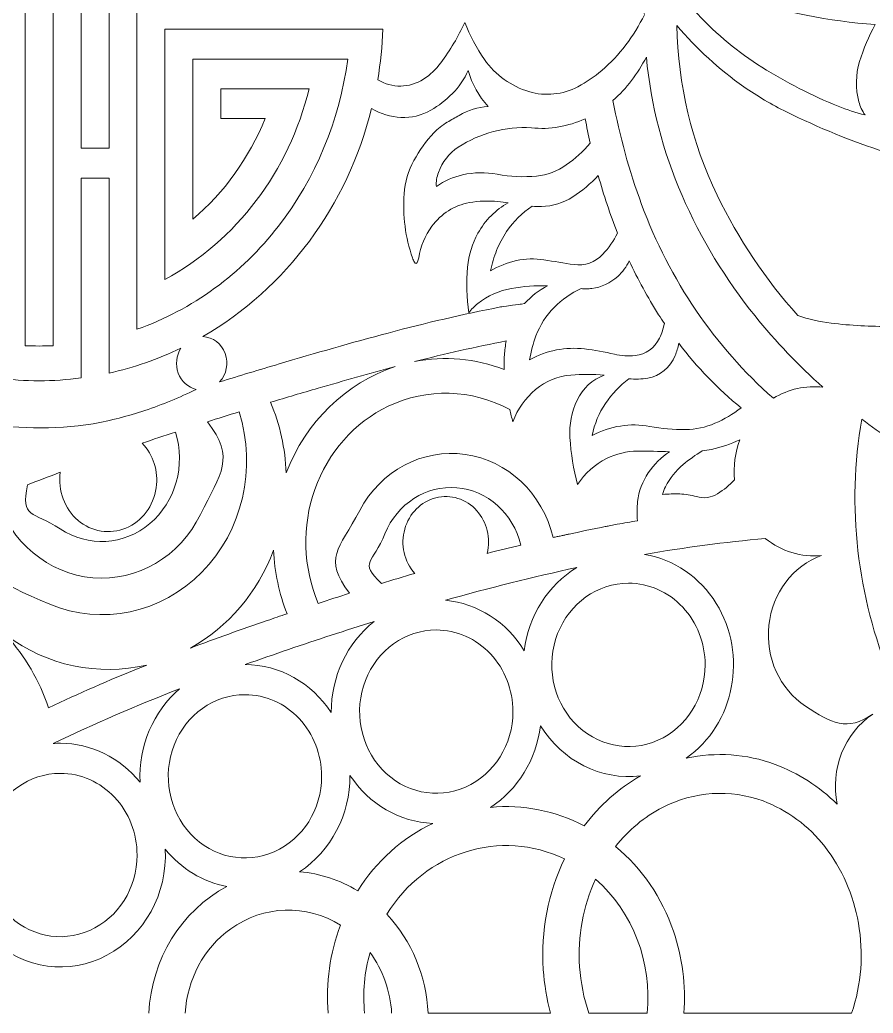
# Model space of a CAD drawing. Header units: millimetres. Extents: x -1202 to 1200, y -590 to 590.
# Drawn here: x -701 to -197, y -590 to -3 of the extents above; entities that cross this region are included whole.
import ezdxf

# ---------------------------------------------------------------- set-up
doc = ezdxf.new("R2010")
doc.units = ezdxf.units.MM
doc.header["$MEASUREMENT"] = 0
doc.layers.add('Layer 1', color=7, linetype='Continuous')

msp = doc.modelspace()

# ---------------------------------------------------------------- linework, layer by layer
at = {"layer": 'Layer 1', "color": 250, "lineweight": 20}
for points, knots in [([(-681.7803, -0.0298), (-681.7803, -0.0298), (-681.7803, -195.7267), (-681.7803, -195.7267), (-684.5282, -195.86), (-687.2837, -195.9235), (-690.0318, -195.9235), (-692.7873, -195.9235), (-695.5352, -195.86), (-698.2831, -195.7267), (-698.2831, -195.7267), (-698.2831, -0.0298), (-698.2831, -0.0298), (-698.2831, -0.0298), (-698.2831, 195.667), (-698.2831, 195.667), (-695.5352, 195.794), (-692.7873, 195.8638), (-690.0318, 195.8638), (-687.2837, 195.8638), (-684.5282, 195.794), (-681.7803, 195.667), (-681.7803, 195.667), (-681.7803, -0.0298), (-681.7803, -0.0298)], [0, 0, 0, 0, 0.125, 0.125, 0.125, 0.25, 0.25, 0.25, 0.375, 0.375, 0.375, 0.5, 0.5, 0.5, 0.625, 0.625, 0.625, 0.75, 0.75, 0.75, 0.875, 0.875, 0.875, 1, 1, 1, 1]), ([(-332.6082, 0.1225), (-338.7453, 12.8706), (-347.3175, 24.1077), (-357.7749, 33.1164), (-362.1563, 36.8431), (-366.9042, 40.0555), (-371.9268, 42.7029), (-380.8729, 47.4135), (-391.1319, 48.442), (-400.742, 45.5915), (-411.2376, 42.4807), (-420.4814, 35.7828), (-427.0536, 26.5265), (-431.8091, 19.8224), (-435.702, 12.4643), (-438.6179, 4.6554), (-443.1596, 14.5085), (-448.8997, 23.6887), (-455.678, 31.9673), (-460.3266, 37.643), (-466.7919, 41.2681), (-473.822, 42.1442), (-479.4629, 42.8425), (-485.1725, 41.5855), (-490.0884, 38.5508), (-488.4091, 28.7041), (-487.3786, 18.7494), (-486.997, 8.7503), (-486.997, 8.7503), (-615.7685, 8.7567), (-615.7685, 8.7567), (-615.7685, 8.7567), (-615.7685, 156.5149), (-615.7685, 156.5149), (-573.5571, 133.6916), (-542.5435, 92.6921), (-530.5899, 43.9027), (-530.5899, 43.9027), (-550.5659, 43.9027), (-550.5659, 43.9027), (-550.5659, 43.9027), (-582.7703, 43.9027), (-582.7703, 43.9027), (-582.7703, 43.9027), (-582.7703, 61.4758), (-582.7703, 61.4758), (-582.7703, 61.4758), (-556.5427, 61.4694), (-556.5427, 61.4694), (-566.0003, 84.7309), (-580.6636, 105.1735), (-599.2657, 120.9879), (-599.2657, 120.9879), (-599.2733, 26.3297), (-599.2733, 26.3297), (-599.2733, 26.3297), (-507.7592, 26.3488), (-507.7592, 26.3488), (-512.4001, 62.6947), (-526.5825, 96.9012), (-548.6806, 125.0384), (-570.7633, 153.1438), (-599.6931, 174.2213), (-632.2868, 185.9599), (-632.2868, 185.9599), (-632.2715, -0.0298), (-632.2715, -0.0298), (-632.2715, -0.0298), (-632.2715, -186.0196), (-632.2715, -186.0196), (-599.571, -174.5032), (-570.5955, -153.3813), (-548.673, -125.0854), (-526.7733, -96.8212), (-512.6138, -62.6719), (-507.7592, -26.3894), (-507.7592, -26.3894), (-599.2733, -26.3894), (-599.2733, -26.3894), (-599.2733, -26.3894), (-599.2733, -121.0603), (-599.2733, -121.0603), (-580.6713, -105.2395), (-566.0003, -84.8033), (-556.5504, -61.5418), (-556.5504, -61.5418), (-582.7703, -61.5418), (-582.7703, -61.5418), (-582.7703, -61.5418), (-582.7703, -43.9688), (-582.7703, -43.9688), (-582.7703, -43.9688), (-550.5659, -43.9688), (-550.5659, -43.9688), (-550.5659, -43.9688), (-530.5899, -43.9688), (-530.5899, -43.9688), (-542.5435, -92.7581), (-573.5571, -133.7513), (-615.7762, -156.581), (-615.7762, -156.581), (-615.7685, -8.8164), (-615.7685, -8.8164), (-615.7685, -8.8164), (-486.997, -8.8164), (-486.997, -8.8164), (-487.3786, -18.8155), (-488.4091, -28.7701), (-490.0884, -38.6169), (-481.6842, -43.7974), (-471.2955, -43.6577), (-463.0134, -38.2614), (-459.1052, -35.7219), (-455.655, -32.4651), (-452.8079, -28.6432), (-447.2891, -21.228), (-442.5336, -13.2096), (-438.6179, -4.7151), (-435.6943, -12.5557), (-431.7861, -19.9328), (-427.0001, -26.656), (-420.4356, -35.8743), (-411.2147, -42.5467), (-400.742, -45.6512), (-391.1013, -48.5144), (-380.7965, -47.4732), (-371.8276, -42.7245), (-366.8431, -40.0771), (-362.1334, -36.8837), (-357.7749, -33.1825), (-347.3175, -24.1737), (-338.7453, -12.9303), (-332.6082, -0.1822)], [0, 0, 0, 0, 0.02272727, 0.02272727, 0.02272727, 0.04545455, 0.04545455, 0.04545455, 0.06818182, 0.06818182, 0.06818182, 0.09090909, 0.09090909, 0.09090909, 0.11363636, 0.11363636, 0.11363636, 0.13636364, 0.13636364, 0.13636364, 0.15909091, 0.15909091, 0.15909091, 0.18181818, 0.18181818, 0.18181818, 0.20454545, 0.20454545, 0.20454545, 0.22727273, 0.22727273, 0.22727273, 0.25, 0.25, 0.25, 0.27272727, 0.27272727, 0.27272727, 0.29545455, 0.29545455, 0.29545455, 0.31818182, 0.31818182, 0.31818182, 0.34090909, 0.34090909, 0.34090909, 0.36363636, 0.36363636, 0.36363636, 0.38636364, 0.38636364, 0.38636364, 0.40909091, 0.40909091, 0.40909091, 0.43181818, 0.43181818, 0.43181818, 0.45454545, 0.45454545, 0.45454545, 0.47727273, 0.47727273, 0.47727273, 0.5, 0.5, 0.5, 0.52272727, 0.52272727, 0.52272727, 0.54545455, 0.54545455, 0.54545455, 0.56818182, 0.56818182, 0.56818182, 0.59090909, 0.59090909, 0.59090909, 0.61363636, 0.61363636, 0.61363636, 0.63636364, 0.63636364, 0.63636364, 0.65909091, 0.65909091, 0.65909091, 0.68181818, 0.68181818, 0.68181818, 0.70454545, 0.70454545, 0.70454545, 0.72727273, 0.72727273, 0.72727273, 0.75, 0.75, 0.75, 0.77272727, 0.77272727, 0.77272727, 0.79545455, 0.79545455, 0.79545455, 0.81818182, 0.81818182, 0.81818182, 0.84090909, 0.84090909, 0.84090909, 0.86363636, 0.86363636, 0.86363636, 0.88636364, 0.88636364, 0.88636364, 0.90909091, 0.90909091, 0.90909091, 0.93181818, 0.93181818, 0.93181818, 0.95454545, 0.95454545, 0.95454545, 0.97727273, 0.97727273, 0.97727273, 1, 1, 1, 1]), ([(-648.7744, -0.0298), (-648.7744, -0.0298), (-648.7744, 79.0552), (-648.7744, 79.0552), (-648.7744, 79.0552), (-665.2773, 79.0552), (-665.2773, 79.0552), (-665.2773, 79.0552), (-665.2773, -0.0298), (-665.2773, -0.0298), (-665.2773, -0.0298), (-665.2773, -79.1149), (-665.2773, -79.1149), (-665.2773, -79.1149), (-648.7744, -79.1149), (-648.7744, -79.1149), (-648.7744, -79.1149), (-648.7744, -0.0298), (-648.7744, -0.0298)], [0, 0, 0, 0, 0.16666667, 0.16666667, 0.16666667, 0.33333333, 0.33333333, 0.33333333, 0.5, 0.5, 0.5, 0.66666667, 0.66666667, 0.66666667, 0.83333333, 0.83333333, 0.83333333, 1, 1, 1, 1]), ([(-311.8613, 25.7456), (-312.0598, 24.0823), (-312.2353, 22.4189), (-312.4033, 20.7556), (-312.5713, 18.9716), (-312.7163, 17.1877), (-312.846, 15.4037), (-309.4569, 9.9756), (-305.5792, 4.9094), (-301.2589, 0.2939), (-289.8777, -11.8891), (-277.077, -22.4723), (-263.1846, -31.208), (-248.7884, -40.2548), (-233.6977, -47.9875), (-218.0725, -54.3107), (-212.9353, -56.3931), (-207.6608, -58.0818), (-202.2871, -59.3642), (-203.9511, -57.0406), (-205.1877, -54.406), (-205.9204, -51.5935), (-207.9662, -43.8228), (-207.8135, -35.5822), (-205.4777, -27.9004), (-203.1649, -20.282), (-200.0582, -12.9684), (-196.2264, -6.0801), (-223.5836, -4.0104), (-250.6279, 1.3415), (-276.8556, 9.8677), (-286.0536, 12.8642), (-295.0225, 16.5909), (-303.6938, 21.0222), (-306.4876, 22.4507), (-309.2127, 24.0315), (-311.8613, 25.7456)], [0, 0, 0, 0, 0.08333333, 0.08333333, 0.08333333, 0.16666667, 0.16666667, 0.16666667, 0.25, 0.25, 0.25, 0.33333333, 0.33333333, 0.33333333, 0.41666667, 0.41666667, 0.41666667, 0.5, 0.5, 0.5, 0.58333333, 0.58333333, 0.58333333, 0.66666667, 0.66666667, 0.66666667, 0.75, 0.75, 0.75, 0.83333333, 0.83333333, 0.83333333, 0.91666667, 0.91666667, 0.91666667, 1, 1, 1, 1]), ([(-241.9948, -177.8108), (-235.6212, -180.0837), (-229.0414, -181.6264), (-222.3623, -182.42), (-210.6836, -183.8103), (-198.9361, -184.4515), (-187.181, -184.3499), (-178.0747, -184.2738), (-169.0217, -182.731), (-160.3428, -179.7853), (-151.4883, -176.7824), (-143.7712, -170.84), (-138.3134, -162.828), (-135.0847, -158.092), (-134.1075, -152.029), (-135.6648, -146.4168), (-136.596, -143.0711), (-137.2753, -139.6492), (-137.6875, -136.1892), (-138.4127, -130.196), (-137.4661, -124.1013), (-134.9701, -118.6733), (-132.4588, -113.2071), (-128.314, -108.7948), (-123.1769, -106.1283), (-118.116, -103.5), (-112.8492, -101.3288), (-107.4449, -99.6527), (-103.239, -98.4084), (-99.0178, -97.2021), (-94.7967, -96.034), (-90.6901, -94.8976), (-86.5987, -93.6787), (-82.5302, -92.3708), (-73.6909, -89.3806), (-65.1266, -85.5397), (-56.9438, -80.9052), (-48.7534, -76.2707), (-40.9142, -70.9823), (-33.487, -65.078), (-31.3497, -63.3766), (-29.2964, -61.5482), (-27.3424, -59.5991), (-35.7083, -59.9229), (-44.0437, -60.8879), (-52.2724, -62.5005), (-60.5161, -64.113), (-68.6072, -66.4938), (-76.4541, -69.611), (-86.7132, -73.6931), (-96.9722, -77.7944), (-107.2159, -81.9083), (-121.406, -87.6094), (-136.573, -90.0091), (-151.702, -88.9489), (-164.793, -88.0347), (-177.7388, -85.5143), (-190.2801, -81.4258), (-210.2332, -74.9248), (-229.7437, -66.9699), (-248.6739, -57.6247), (-257.4139, -53.3076), (-265.8485, -48.3303), (-273.9245, -42.7372), (-288.4427, -32.4714), (-301.7091, -20.3328), (-313.4261, -6.5943), (-312.7621, -41.4865), (-304.6098, -75.7564), (-289.6106, -106.7886), (-277.0387, -132.7863), (-261.0014, -156.708), (-241.9948, -177.8108)], [0, 0, 0, 0, 0.04166667, 0.04166667, 0.04166667, 0.08333333, 0.08333333, 0.08333333, 0.125, 0.125, 0.125, 0.16666667, 0.16666667, 0.16666667, 0.20833333, 0.20833333, 0.20833333, 0.25, 0.25, 0.25, 0.29166667, 0.29166667, 0.29166667, 0.33333333, 0.33333333, 0.33333333, 0.375, 0.375, 0.375, 0.41666667, 0.41666667, 0.41666667, 0.45833333, 0.45833333, 0.45833333, 0.5, 0.5, 0.5, 0.54166667, 0.54166667, 0.54166667, 0.58333333, 0.58333333, 0.58333333, 0.625, 0.625, 0.625, 0.66666667, 0.66666667, 0.66666667, 0.70833333, 0.70833333, 0.70833333, 0.75, 0.75, 0.75, 0.79166667, 0.79166667, 0.79166667, 0.83333333, 0.83333333, 0.83333333, 0.875, 0.875, 0.875, 0.91666667, 0.91666667, 0.91666667, 0.95833333, 0.95833333, 0.95833333, 1, 1, 1, 1]), ([(-351.1263, -50.8698), (-347.1114, -47.3336), (-343.4398, -43.372), (-340.1651, -39.0486), (-336.8982, -34.7315), (-333.9746, -30.1288), (-331.4176, -25.2974), (-328.7153, -53.5806), (-321.6013, -81.1909), (-310.3499, -106.9727), (-299.1216, -132.6974), (-284.6109, -156.6445), (-267.2301, -178.141), (-254.9484, -193.3269), (-241.5369, -207.4273), (-227.1178, -220.3086), (-237.2776, -219.0262), (-247.5595, -221.3117), (-256.3758, -226.8287), (-290.9999, -196.2917), (-317.777, -156.8984), (-334.2036, -112.3373), (-341.5467, -92.4216), (-347.2106, -71.852), (-351.1263, -50.8698)], [0, 0, 0, 0, 0.125, 0.125, 0.125, 0.25, 0.25, 0.25, 0.375, 0.375, 0.375, 0.5, 0.5, 0.5, 0.625, 0.625, 0.625, 0.75, 0.75, 0.75, 0.875, 0.875, 0.875, 1, 1, 1, 1]), ([(-593.2812, -190.324), (-587.4648, -190.6478), (-582.3581, -194.5713), (-580.2361, -200.3485), (-578.1141, -206.1258), (-579.3583, -212.6966), (-583.4268, -217.1407), (-571.7557, -213.5092), (-560.0616, -209.9604), (-548.3371, -206.5067), (-526.9413, -200.1009), (-505.4615, -194.0126), (-483.9055, -188.2417), (-461.9601, -182.3501), (-439.8391, -177.2141), (-417.5808, -172.8462), (-416.9854, -172.7637), (-416.3977, -172.6875), (-415.8023, -172.605), (-415.8023, -172.605), (-414.0237, -172.3637), (-414.0237, -172.3637), (-414.0237, -172.3637), (-410.4743, -171.8749), (-410.4743, -171.8749), (-410.4743, -171.8749), (-406.9249, -171.3924), (-406.9249, -171.3924), (-406.3295, -171.3098), (-405.7341, -171.2273), (-405.1464, -171.1448), (-405.1464, -171.1448), (-403.3678, -170.9035), (-403.3678, -170.9035), (-399.4749, -166.5103), (-394.8416, -162.9423), (-389.712, -160.3775), (-396.8872, -160.1172), (-404.0701, -160.6314), (-411.146, -161.9202), (-418.3059, -163.2217), (-425.0766, -166.269), (-430.9388, -170.8273), (-432.9388, -172.3828), (-434.725, -174.2112), (-436.2744, -176.2618), (-437.6026, -167.3483), (-437.8469, -158.2824), (-437.0149, -149.2991), (-436.3508, -142.2077), (-434.2593, -135.3511), (-430.8702, -129.212), (-426.6109, -121.5873), (-420.428, -115.391), (-413.0314, -111.3215), (-415.0389, -111.0168), (-417.0542, -110.7628), (-419.0693, -110.5597), (-424.6873, -110.0328), (-430.3434, -110.2613), (-435.9081, -111.2263), (-444.6939, -112.7563), (-452.6171, -117.7527), (-458.1053, -125.2187), (-462.1051, -130.6658), (-464.7768, -137.0843), (-465.8759, -143.8964), (-465.998, -144.7027), (-466.2194, -145.4836), (-466.5247, -146.2327), (-466.6163, -146.4549), (-466.7385, -146.6644), (-466.8835, -146.8549), (-466.9827, -146.9818), (-467.1277, -147.0644), (-467.2881, -147.0834), (-467.7536, -147.1279), (-468.1963, -146.8676), (-468.4025, -146.4232), (-468.5856, -146.0168), (-468.7764, -145.6105), (-468.9597, -145.2042), (-469.1505, -144.7662), (-469.3337, -144.3154), (-469.494, -143.8583), (-473.7762, -131.7895), (-475.4708, -118.851), (-474.4555, -105.995), (-473.9137, -99.0623), (-471.9442, -92.3454), (-468.685, -86.3142), (-465.4484, -80.3338), (-461.4791, -74.8359), (-456.8841, -69.9728), (-454.5483, -67.4969), (-451.892, -65.3891), (-448.9914, -63.7194), (-446.6556, -62.3672), (-444.3122, -61.0339), (-441.9688, -59.7007), (-436.679, -56.7105), (-430.8854, -54.8885), (-424.9163, -54.3425), (-430.3511, -48.3747), (-434.3738, -41.1246), (-436.6637, -33.1825), (-438.9231, -38.2995), (-442.0757, -42.9149), (-445.9457, -46.7876), (-449.8004, -50.6476), (-454.1056, -53.9552), (-458.7617, -56.6343), (-464.1431, -59.7325), (-470.2191, -61.2054), (-476.3258, -60.9006), (-482.4093, -60.5959), (-488.3403, -58.7992), (-493.6531, -55.6376), (-508.095, -113.1944), (-544.1236, -161.9011), (-593.2812, -190.324)], [0, 0, 0, 0, 0.025, 0.025, 0.025, 0.05, 0.05, 0.05, 0.075, 0.075, 0.075, 0.1, 0.1, 0.1, 0.125, 0.125, 0.125, 0.15, 0.15, 0.15, 0.175, 0.175, 0.175, 0.2, 0.2, 0.2, 0.225, 0.225, 0.225, 0.25, 0.25, 0.25, 0.275, 0.275, 0.275, 0.3, 0.3, 0.3, 0.325, 0.325, 0.325, 0.35, 0.35, 0.35, 0.375, 0.375, 0.375, 0.4, 0.4, 0.4, 0.425, 0.425, 0.425, 0.45, 0.45, 0.45, 0.475, 0.475, 0.475, 0.5, 0.5, 0.5, 0.525, 0.525, 0.525, 0.55, 0.55, 0.55, 0.575, 0.575, 0.575, 0.6, 0.6, 0.6, 0.625, 0.625, 0.625, 0.65, 0.65, 0.65, 0.675, 0.675, 0.675, 0.7, 0.7, 0.7, 0.725, 0.725, 0.725, 0.75, 0.75, 0.75, 0.775, 0.775, 0.775, 0.8, 0.8, 0.8, 0.825, 0.825, 0.825, 0.85, 0.85, 0.85, 0.875, 0.875, 0.875, 0.9, 0.9, 0.9, 0.925, 0.925, 0.925, 0.95, 0.95, 0.95, 0.975, 0.975, 0.975, 1, 1, 1, 1]), ([(-364.5912, -76.0993), (-365.66, -71.2997), (-366.6523, -66.4811), (-367.5529, -61.6434), (-372.5375, -63.9226), (-377.7586, -65.5542), (-383.1017, -66.5065), (-388.4602, -67.4588), (-393.9104, -67.6111), (-399.307, -66.9763), (-414.497, -66.0367), (-429.603, -70.0617), (-442.5871, -78.5181), (-447.8845, -81.9718), (-451.9606, -87.184), (-454.1818, -93.3549), (-454.6628, -94.6881), (-455.0291, -96.0594), (-455.2887, -97.4624), (-455.5483, -98.8718), (-455.5634, -100.3193), (-455.3345, -101.7351), (-450.6859, -98.3639), (-445.4495, -96.0023), (-439.946, -94.7833), (-433.1907, -93.3168), (-426.2369, -93.2089), (-419.4509, -94.4786), (-411.7872, -95.907), (-403.9861, -96.2499), (-396.2461, -95.5007), (-389.9792, -94.8976), (-383.9566, -92.6565), (-378.6974, -88.9807), (-373.4992, -85.3429), (-368.759, -81.0131), (-364.5912, -76.0993)], [0, 0, 0, 0, 0.08333333, 0.08333333, 0.08333333, 0.16666667, 0.16666667, 0.16666667, 0.25, 0.25, 0.25, 0.33333333, 0.33333333, 0.33333333, 0.41666667, 0.41666667, 0.41666667, 0.5, 0.5, 0.5, 0.58333333, 0.58333333, 0.58333333, 0.66666667, 0.66666667, 0.66666667, 0.75, 0.75, 0.75, 0.83333333, 0.83333333, 0.83333333, 0.91666667, 0.91666667, 0.91666667, 1, 1, 1, 1]), ([(-606.3264, -197.2123), (-619.9286, -203.7577), (-634.1645, -208.6906), (-648.7744, -211.9221), (-648.7744, -211.9221), (-648.7744, -96.6879), (-648.7744, -96.6879), (-648.7744, -96.6879), (-665.2773, -96.6879), (-665.2773, -96.6879), (-665.2773, -96.6879), (-665.2773, -214.8171), (-665.2773, -214.8171), (-673.4906, -215.89), (-681.7573, -216.4296), (-690.0318, -216.4296), (-698.3061, -216.4296), (-706.5729, -215.89), (-714.7861, -214.8171), (-714.7861, -214.8171), (-714.7861, -96.6879), (-714.7861, -96.6879), (-714.7861, -96.6879), (-731.2891, -96.6879), (-731.2891, -96.6879), (-731.2891, -96.6879), (-731.2891, -211.9221), (-731.2891, -211.9221), (-749.0285, -208.005), (-766.1956, -201.5802), (-782.3321, -192.8127), (-779.317, -197.6757), (-779.0498, -203.9038), (-781.6375, -209.0335), (-784.2327, -214.1632), (-789.2553, -217.3629), (-794.7283, -217.3565), (-752.6543, -240.345), (-704.9393, -248.922), (-658.1097, -241.9131), (-647.7821, -239.9704), (-637.5841, -237.3293), (-627.5771, -233.9963), (-617.2494, -230.5427), (-607.1431, -226.3843), (-597.3192, -221.5403), (-602.1205, -220.3912), (-606.0668, -216.7851), (-607.8682, -211.9157), (-609.6697, -207.0463), (-609.0971, -201.5421), (-606.3264, -197.2123)], [0, 0, 0, 0, 0.05882353, 0.05882353, 0.05882353, 0.11764706, 0.11764706, 0.11764706, 0.17647059, 0.17647059, 0.17647059, 0.23529412, 0.23529412, 0.23529412, 0.29411765, 0.29411765, 0.29411765, 0.35294118, 0.35294118, 0.35294118, 0.41176471, 0.41176471, 0.41176471, 0.47058824, 0.47058824, 0.47058824, 0.52941176, 0.52941176, 0.52941176, 0.58823529, 0.58823529, 0.58823529, 0.64705882, 0.64705882, 0.64705882, 0.70588235, 0.70588235, 0.70588235, 0.76470588, 0.76470588, 0.76470588, 0.82352941, 0.82352941, 0.82352941, 0.88235294, 0.88235294, 0.88235294, 0.94117647, 0.94117647, 0.94117647, 1, 1, 1, 1]), ([(-359.8282, -95.1515), (-364.3318, -100.04), (-369.3925, -104.3063), (-374.8885, -107.8488), (-380.4607, -111.4485), (-386.8344, -113.3975), (-393.3531, -113.5055), (-395.2079, -113.5372), (-397.0629, -113.4737), (-398.9177, -113.315), (-404.7876, -117.2702), (-409.9094, -122.3682), (-414.0084, -128.3422), (-416.3366, -131.7832), (-418.2906, -135.4971), (-419.8402, -139.4016), (-421.3898, -143.306), (-422.6111, -147.3437), (-423.4965, -151.4767), (-418.7029, -148.6896), (-413.5504, -146.6708), (-408.1996, -145.4836), (-402.8412, -144.29), (-397.3223, -144.125), (-391.9104, -145.0074), (-385.9947, -145.9661), (-380.0714, -146.9057), (-374.148, -147.8199), (-367.8889, -148.7849), (-361.5686, -146.5374), (-357.1184, -141.7569), (-353.6759, -138.062), (-350.7677, -133.8465), (-348.493, -129.2501), (-352.8362, -118.1019), (-356.6223, -106.7251), (-359.8282, -95.1515)], [0, 0, 0, 0, 0.08333333, 0.08333333, 0.08333333, 0.16666667, 0.16666667, 0.16666667, 0.25, 0.25, 0.25, 0.33333333, 0.33333333, 0.33333333, 0.41666667, 0.41666667, 0.41666667, 0.5, 0.5, 0.5, 0.58333333, 0.58333333, 0.58333333, 0.66666667, 0.66666667, 0.66666667, 0.75, 0.75, 0.75, 0.83333333, 0.83333333, 0.83333333, 0.91666667, 0.91666667, 0.91666667, 1, 1, 1, 1]), ([(-341.5086, -145.6042), (-343.1574, -149.1213), (-345.4626, -152.2449), (-348.2792, -154.7843), (-352.6378, -158.7141), (-357.9657, -161.2028), (-363.6295, -161.9583), (-364.6829, -162.0853), (-365.7439, -162.136), (-366.8125, -162.1297), (-367.8736, -162.1233), (-368.9345, -162.0789), (-369.9956, -161.9964), (-375.896, -164.6374), (-381.3003, -168.4085), (-385.926, -173.1255), (-390.567, -177.8553), (-394.2156, -183.5881), (-396.62, -189.9304), (-398.3452, -194.4824), (-399.6123, -199.2185), (-400.3909, -204.0625), (-390.3915, -198.5265), (-379.0638, -196.2981), (-367.8659, -197.6567), (-361.9579, -198.3741), (-356.088, -199.4026), (-350.279, -200.7421), (-346.2488, -201.669), (-342.1116, -201.9547), (-338.0049, -201.5865), (-331.8373, -201.0342), (-326.3796, -197.098), (-323.6164, -191.2065), (-322.3264, -188.4702), (-321.3722, -185.5816), (-320.7692, -182.5977), (-321.9218, -180.8836), (-323.0515, -179.1631), (-324.1659, -177.4236), (-330.6237, -167.2531), (-336.4172, -156.6191), (-341.5086, -145.6042)], [0, 0, 0, 0, 0.07142857, 0.07142857, 0.07142857, 0.14285714, 0.14285714, 0.14285714, 0.21428571, 0.21428571, 0.21428571, 0.28571429, 0.28571429, 0.28571429, 0.35714286, 0.35714286, 0.35714286, 0.42857143, 0.42857143, 0.42857143, 0.5, 0.5, 0.5, 0.57142857, 0.57142857, 0.57142857, 0.64285714, 0.64285714, 0.64285714, 0.71428571, 0.71428571, 0.71428571, 0.78571429, 0.78571429, 0.78571429, 0.85714286, 0.85714286, 0.85714286, 0.92857143, 0.92857143, 0.92857143, 1, 1, 1, 1]), ([(-414.123, -192.8825), (-414.6954, -195.6442), (-415.0772, -198.4503), (-415.268, -201.2754), (-415.4588, -204.1006), (-415.5122, -206.9321), (-415.4282, -209.7636), (-432.3815, -203.2689), (-450.6554, -201.6817), (-468.372, -205.1671), (-450.3958, -200.5707), (-432.3051, -196.4695), (-414.123, -192.8825)], [0, 0, 0, 0, 0.25, 0.25, 0.25, 0.5, 0.5, 0.5, 0.75, 0.75, 0.75, 1, 1, 1, 1]), ([(-275.5046, -232.4853), (-280.2829, -236.1675), (-285.4658, -239.2212), (-290.9388, -241.5893), (-296.4346, -243.9637), (-302.3045, -245.2144), (-308.2355, -245.2778), (-315.3192, -245.354), (-322.3952, -244.7382), (-329.3718, -243.4367), (-340.9361, -241.2719), (-352.8514, -243.1384), (-363.3548, -248.7506), (-362.0876, -241.9067), (-359.416, -235.4438), (-355.5384, -229.8316), (-351.6759, -224.2448), (-347.0426, -219.3246), (-341.7834, -215.2424), (-338.0279, -215.6741), (-334.2417, -215.5535), (-330.5245, -214.8869), (-323.4027, -213.6045), (-317.3573, -208.6208), (-314.4108, -201.5992), (-313.4338, -199.2756), (-312.7315, -196.8314), (-312.3269, -194.3173), (-301.465, -208.5002), (-289.1068, -221.3054), (-275.5046, -232.4853)], [0, 0, 0, 0, 0.1, 0.1, 0.1, 0.2, 0.2, 0.2, 0.3, 0.3, 0.3, 0.4, 0.4, 0.4, 0.5, 0.5, 0.5, 0.6, 0.6, 0.6, 0.7, 0.7, 0.7, 0.8, 0.8, 0.8, 0.9, 0.9, 0.9, 1, 1, 1, 1]), ([(-553.3368, -229.1586), (-547.7799, -242.313), (-544.6655, -256.4895), (-544.1617, -270.901), (-532.5516, -240.7767), (-508.9193, -217.7501), (-479.7072, -208.1193), (-494.943, -212.2141), (-510.1406, -216.4614), (-525.2926, -220.8673), (-534.6508, -223.5909), (-544.0014, -226.3525), (-553.3368, -229.1586)], [0, 0, 0, 0, 0.25, 0.25, 0.25, 0.5, 0.5, 0.5, 0.75, 0.75, 0.75, 1, 1, 1, 1]), ([(-367.4766, -304.9741), (-367.4766, -304.9741), (-372.2092, -305.9963), (-372.2092, -305.9963), (-372.2092, -305.9963), (-376.9417, -307.0184), (-376.9417, -307.0184), (-377.041, -307.0374), (-377.1402, -307.0565), (-377.2394, -307.0755), (-377.2394, -307.0755), (-377.5371, -307.1454), (-377.5371, -307.1454), (-378.2241, -307.2914), (-378.9187, -307.4374), (-379.6057, -307.5834), (-380.2927, -307.7358), (-380.9873, -307.8818), (-381.6743, -308.0342), (-382.4605, -308.2056), (-383.2544, -308.377), (-384.0406, -308.5484), (-384.8269, -308.7135), (-385.6208, -308.8849), (-386.407, -309.0563), (-392.7196, -282.8999), (-413.3291, -263.4604), (-438.4652, -259.9432), (-463.6013, -256.4197), (-488.2259, -269.5233), (-500.6755, -293.045), (-513.1252, -316.5731), (-522.5675, -320.9156), (-506.721, -341.993), (-512.8963, -343.9421), (-519.0562, -345.9292), (-525.2162, -347.9481), (-534.2309, -326.6738), (-534.9485, -302.4537), (-527.1932, -280.6144), (-519.4455, -258.7814), (-503.8586, -241.1195), (-483.8826, -231.514), (-460.9143, -220.5753), (-434.5265, -221.2927), (-412.1078, -233.463), (-411.5429, -235.8946), (-410.9247, -238.307), (-410.2529, -240.7068), (-407.4669, -233.2027), (-402.8259, -226.6319), (-396.8262, -221.699), (-390.8112, -216.7471), (-383.5827, -213.7505), (-376.0029, -213.0775), (-369.4536, -212.4935), (-362.8663, -212.5443), (-356.3246, -213.2426), (-363.2707, -215.6995), (-369.0186, -220.9816), (-372.3314, -227.9334), (-375.5754, -234.7455), (-377.0333, -242.3575), (-376.5678, -249.9822), (-375.9877, -259.4036), (-374.4534, -268.7361), (-371.9879, -277.8146), (-367.6751, -271.174), (-361.8052, -265.8538), (-354.9583, -262.3811), (-349.1951, -259.5559), (-342.9283, -258.0767), (-336.5775, -258.045), (-330.3031, -258.0132), (-324.0209, -258.1211), (-317.7542, -258.356), (-322.6088, -261.651), (-326.8529, -265.8792), (-330.2726, -270.8248), (-333.7074, -275.8085), (-335.8829, -281.6619), (-336.5775, -287.801), (-336.9974, -291.5531), (-337.0356, -295.3432), (-336.6921, -299.1016), (-340.6613, -299.7936), (-344.6229, -300.5047), (-348.5922, -301.2475), (-348.5922, -301.2475), (-353.3095, -302.1807), (-353.3095, -302.1807), (-354.0957, -302.3331), (-354.8819, -302.4918), (-355.6681, -302.6442), (-355.6681, -302.6442), (-358.0344, -303.1076), (-358.0344, -303.1076), (-358.0344, -303.1076), (-367.4766, -304.9741), (-367.4766, -304.9741)], [0, 0, 0, 0, 0.03030303, 0.03030303, 0.03030303, 0.06060606, 0.06060606, 0.06060606, 0.09090909, 0.09090909, 0.09090909, 0.12121212, 0.12121212, 0.12121212, 0.15151515, 0.15151515, 0.15151515, 0.18181818, 0.18181818, 0.18181818, 0.21212121, 0.21212121, 0.21212121, 0.24242424, 0.24242424, 0.24242424, 0.27272727, 0.27272727, 0.27272727, 0.3030303, 0.3030303, 0.3030303, 0.33333333, 0.33333333, 0.33333333, 0.36363636, 0.36363636, 0.36363636, 0.39393939, 0.39393939, 0.39393939, 0.42424242, 0.42424242, 0.42424242, 0.45454545, 0.45454545, 0.45454545, 0.48484848, 0.48484848, 0.48484848, 0.51515152, 0.51515152, 0.51515152, 0.54545455, 0.54545455, 0.54545455, 0.57575758, 0.57575758, 0.57575758, 0.60606061, 0.60606061, 0.60606061, 0.63636364, 0.63636364, 0.63636364, 0.66666667, 0.66666667, 0.66666667, 0.6969697, 0.6969697, 0.6969697, 0.72727273, 0.72727273, 0.72727273, 0.75757576, 0.75757576, 0.75757576, 0.78787879, 0.78787879, 0.78787879, 0.81818182, 0.81818182, 0.81818182, 0.84848485, 0.84848485, 0.84848485, 0.87878788, 0.87878788, 0.87878788, 0.90909091, 0.90909091, 0.90909091, 0.93939394, 0.93939394, 0.93939394, 0.96969697, 0.96969697, 0.96969697, 1, 1, 1, 1]), ([(-571.9618, -234.828), (-561.3898, -268.2599), (-569.9543, -305.1836), (-593.9224, -329.5307), (-617.8905, -353.8777), (-652.9345, -361.2421), (-683.7878, -348.4115), (-714.6487, -335.5873), (-731.4569, -328.0006), (-733.6019, -292.7974), (-727.5564, -290.2453), (-721.4957, -287.7312), (-715.412, -285.2616), (-707.0308, -311.8687), (-684.5435, -330.5845), (-658.2777, -332.8193), (-632.0043, -335.054), (-607.0133, -320.3823), (-594.7697, -295.5337), (-582.5261, -270.6788), (-573.9999, -262.4319), (-590.6554, -240.6814), (-584.4267, -238.707), (-578.1981, -236.7516), (-571.9618, -234.828)], [0, 0, 0, 0, 0.125, 0.125, 0.125, 0.25, 0.25, 0.25, 0.375, 0.375, 0.375, 0.5, 0.5, 0.5, 0.625, 0.625, 0.625, 0.75, 0.75, 0.75, 0.875, 0.875, 0.875, 1, 1, 1, 1]), ([(-204.2259, -239.0562), (-198.5239, -243.3606), (-192.7227, -247.5062), (-186.8222, -251.4868), (-195.608, -313.1131), (-181.0439, -375.9265), (-146.3435, -426.1125), (-111.6432, -476.3049), (-59.6383, -509.7559), (-1.7712, -519.1074), (41.7303, -526.1417), (86.2088, -519.082), (125.8937, -498.8426), (165.5328, -478.6221), (198.7218, -446.4472), (221.3465, -406.3111), (226.7661, -409.8854), (232.2161, -413.4089), (237.6967, -416.8816), (170.2119, -538.2422), (23.1282, -578.3656), (-90.8351, -506.5054), (-133.245, -479.7522), (-166.831, -439.6605), (-186.9673, -391.741), (-207.0731, -343.8722), (-213.0957, -290.6325), (-204.2259, -239.0498)], [0, 0, 0, 0, 0.11111111, 0.11111111, 0.11111111, 0.22222222, 0.22222222, 0.22222222, 0.33333333, 0.33333333, 0.33333333, 0.44444444, 0.44444444, 0.44444444, 0.55555556, 0.55555556, 0.55555556, 0.66666667, 0.66666667, 0.66666667, 0.77777778, 0.77777778, 0.77777778, 0.88888889, 0.88888889, 0.88888889, 1, 1, 1, 1]), ([(-609.5398, -246.7698), (-603.3799, -266.3871), (-609.4331, -288.0169), (-624.6765, -300.8348), (-639.9199, -313.6591), (-661.0791, -314.9161), (-677.5744, -303.9774), (-694.062, -293.045), (-700.9777, -298.1303), (-696.9015, -277.9035), (-690.4592, -275.3958), (-684.0015, -272.9389), (-677.5286, -270.52), (-679.0552, -281.2937), (-675.0707, -292.1118), (-667.0788, -298.9048), (-659.0792, -305.6979), (-648.2935, -307.4374), (-638.7673, -303.4568), (-629.2411, -299.4825), (-622.4399, -290.3976), (-620.9133, -279.624), (-619.5775, -269.955), (-622.6461, -260.1908), (-629.1648, -253.3152), (-622.6308, -251.0996), (-616.0892, -248.922), (-609.5398, -246.7698)], [0, 0, 0, 0, 0.11111111, 0.11111111, 0.11111111, 0.22222222, 0.22222222, 0.22222222, 0.33333333, 0.33333333, 0.33333333, 0.44444444, 0.44444444, 0.44444444, 0.55555556, 0.55555556, 0.55555556, 0.66666667, 0.66666667, 0.66666667, 0.77777778, 0.77777778, 0.77777778, 0.88888889, 0.88888889, 0.88888889, 1, 1, 1, 1]), ([(-298.3735, -257.8545), (-296.5798, -257.6323), (-294.7859, -257.3403), (-293.015, -256.9784), (-287.2138, -255.7468), (-281.5653, -253.8295), (-276.1609, -251.271), (-279.0082, -258.8068), (-280.0844, -266.9648), (-279.3059, -275.0466), (-282.3362, -278.1575), (-285.6948, -280.8874), (-289.3206, -283.1665), (-293.0837, -285.5346), (-297.5873, -286.1694), (-301.8008, -284.9124), (-305.0372, -283.9474), (-308.3806, -283.4205), (-311.7392, -283.3316), (-315.0901, -283.2491), (-318.4487, -283.3253), (-321.7921, -283.5665), (-321.4563, -281.9857), (-320.9067, -280.4684), (-320.1663, -279.0463), (-317.5328, -274.0181), (-313.9987, -269.5868), (-309.7546, -266.0125), (-306.1669, -262.9906), (-302.358, -260.2606), (-298.3735, -257.8545)], [0, 0, 0, 0, 0.1, 0.1, 0.1, 0.2, 0.2, 0.2, 0.3, 0.3, 0.3, 0.4, 0.4, 0.4, 0.5, 0.5, 0.5, 0.6, 0.6, 0.6, 0.7, 0.7, 0.7, 0.8, 0.8, 0.8, 0.9, 0.9, 0.9, 1, 1, 1, 1]), ([(-405.5127, -313.4813), (-410.0545, -294.7338), (-425.2827, -281.135), (-443.4039, -279.6303), (-461.5326, -278.1194), (-478.5547, -289.039), (-485.7756, -306.8089), (-493.0042, -324.5724), (-501.3625, -323.1058), (-487.9282, -336.1459), (-481.3789, -334.1461), (-474.8143, -332.1844), (-468.2421, -330.2544), (-474.4555, -323.2709), (-476.6921, -313.2908), (-474.112, -304.0726), (-471.5398, -294.8544), (-464.5402, -287.7947), (-455.7543, -285.5663), (-446.9685, -283.3316), (-437.7324, -286.2583), (-431.5266, -293.2418), (-425.6032, -299.9841), (-423.2904, -309.469), (-425.3971, -318.4269), (-418.7791, -316.7255), (-412.1536, -315.0748), (-405.5127, -313.4813)], [0, 0, 0, 0, 0.11111111, 0.11111111, 0.11111111, 0.22222222, 0.22222222, 0.22222222, 0.33333333, 0.33333333, 0.33333333, 0.44444444, 0.44444444, 0.44444444, 0.55555556, 0.55555556, 0.55555556, 0.66666667, 0.66666667, 0.66666667, 0.77777778, 0.77777778, 0.77777778, 0.88888889, 0.88888889, 0.88888889, 1, 1, 1, 1]), ([(-218.7518, -466.5661), (-229.3314, -456.1289), (-241.804, -448.1296), (-255.4064, -443.0507), (-272.2757, -436.8608), (-290.4045, -435.6165), (-307.8768, -439.4447), (-279.2676, -419.3893), (-271.3444, -378.4342), (-290.1754, -347.9608), (-299.8162, -332.4256), (-315.1512, -321.9186), (-332.4251, -319.0173), (-308.7851, -314.9351), (-285.0155, -311.7926), (-261.1618, -309.5896), (-251.6737, -317.3222), (-239.7737, -320.9092), (-227.8887, -319.6204), (-244.9032, -325.8167), (-257.0474, -341.8978), (-259.0779, -360.9247), (-261.1083, -379.9516), (-252.6737, -398.5277), (-237.3996, -408.6347), (-222.1257, -418.7481), (-212.8744, -423.8016), (-197.753, -413.4406), (-214.5001, -424.7222), (-222.8814, -445.9203), (-218.7518, -466.5661)], [0, 0, 0, 0, 0.1, 0.1, 0.1, 0.2, 0.2, 0.2, 0.3, 0.3, 0.3, 0.4, 0.4, 0.4, 0.5, 0.5, 0.5, 0.6, 0.6, 0.6, 0.7, 0.7, 0.7, 0.8, 0.8, 0.8, 0.9, 0.9, 0.9, 1, 1, 1, 1]), ([(-600.6778, -374.3775), (-585.6481, -368.7145), (-570.5344, -363.2864), (-555.3519, -358.1059), (-551.4285, -356.7473), (-547.505, -355.4077), (-543.574, -354.0745), (-548.3295, -342.1772), (-551.0392, -329.4608), (-551.5659, -316.5477), (-560.9013, -341.4661), (-578.3278, -361.9849), (-600.6701, -374.3775)], [0, 0, 0, 0, 0.25, 0.25, 0.25, 0.5, 0.5, 0.5, 0.75, 0.75, 0.75, 1, 1, 1, 1]), ([(-403.4976, -375.9075), (-400.9481, -355.2744), (-389.4754, -337.0919), (-372.4992, -326.7817), (-398.5131, -332.4256), (-424.3667, -338.8759), (-450.0294, -346.1133), (-431.0687, -347.9735), (-413.9322, -358.9439), (-403.4976, -375.9075)], [0, 0, 0, 0, 0.33333333, 0.33333333, 0.33333333, 0.66666667, 0.66666667, 0.66666667, 1, 1, 1, 1]), ([(-341.9819, -336.0507), (-360.2939, -336.0507), (-376.812, -347.8021), (-383.8193, -365.8258), (-390.8265, -383.8433), (-386.9565, -404.5906), (-374.003, -418.3799), (-361.0495, -432.1691), (-341.5696, -436.2958), (-324.6469, -428.8361), (-307.7242, -421.3701), (-296.6942, -403.7844), (-296.6942, -384.2813), (-296.6942, -371.4888), (-301.465, -359.2233), (-309.9606, -350.1764), (-318.4487, -341.1296), (-329.9672, -336.0507), (-341.9819, -336.0507)], [0, 0, 0, 0, 0.16666667, 0.16666667, 0.16666667, 0.33333333, 0.33333333, 0.33333333, 0.5, 0.5, 0.5, 0.66666667, 0.66666667, 0.66666667, 0.83333333, 0.83333333, 0.83333333, 1, 1, 1, 1]), ([(-517.5143, -412.482), (-517.6059, -391.2712), (-508.2019, -371.2793), (-492.1874, -358.6582), (-509.0797, -363.9466), (-525.9108, -369.4509), (-542.6809, -375.1647), (-551.2377, -378.0787), (-559.7869, -381.0499), (-568.3131, -384.0782), (-548.0623, -384.2369), (-529.1397, -394.8201), (-517.5143, -412.4757)], [0, 0, 0, 0, 0.25, 0.25, 0.25, 0.5, 0.5, 0.5, 0.75, 0.75, 0.75, 1, 1, 1, 1]), ([(-455.5025, -363.68), (-473.8143, -363.68), (-490.325, -375.4313), (-497.3399, -393.4488), (-504.3471, -411.4726), (-500.4694, -432.2136), (-487.5236, -446.0028), (-474.5701, -459.7984), (-455.0902, -463.925), (-438.1675, -456.459), (-421.2448, -448.9994), (-410.2148, -431.4137), (-410.2148, -411.9043), (-410.2148, -399.1181), (-414.9856, -386.8462), (-423.4812, -377.8057), (-431.9693, -368.7589), (-443.4878, -363.68), (-455.5025, -363.68)], [0, 0, 0, 0, 0.16666667, 0.16666667, 0.16666667, 0.33333333, 0.33333333, 0.33333333, 0.5, 0.5, 0.5, 0.66666667, 0.66666667, 0.66666667, 0.83333333, 0.83333333, 0.83333333, 1, 1, 1, 1]), ([(-684.4213, -409.6759), (-689.8561, -393.671), (-698.39, -379.0691), (-709.4811, -366.8162), (-685.3297, -384.7448), (-655.2321, -391.1125), (-626.4779, -384.3766), (-627.8137, -384.9099), (-629.1495, -385.4431), (-630.493, -385.9828), (-648.6904, -393.2901), (-666.6819, -401.1941), (-684.4289, -409.6759)], [0, 0, 0, 0, 0.25, 0.25, 0.25, 0.5, 0.5, 0.5, 0.75, 0.75, 0.75, 1, 1, 1, 1]), ([(-681.7956, -430.747), (-657.2777, -419.0148), (-632.3631, -408.2411), (-607.0973, -398.4515), (-622.7223, -411.8154), (-631.386, -432.3406), (-630.409, -453.6529), (-642.2176, -439.0511), (-659.3998, -430.6391), (-677.4904, -430.5883), (-678.933, -430.5883), (-680.3682, -430.6455), (-681.7956, -430.747)], [0, 0, 0, 0, 0.25, 0.25, 0.25, 0.5, 0.5, 0.5, 0.75, 0.75, 0.75, 1, 1, 1, 1]), ([(-568.4734, -401.8988), (-586.793, -401.8988), (-603.3036, -413.6502), (-610.3108, -431.6676), (-617.3257, -449.6914), (-613.448, -470.4324), (-600.4946, -484.228), (-587.5487, -498.0172), (-568.0689, -502.1439), (-551.1461, -494.6842), (-534.2234, -487.2182), (-523.1934, -469.6325), (-523.1934, -450.1294), (-523.1934, -437.3369), (-527.9641, -425.0714), (-536.4522, -416.0245), (-544.9479, -406.9777), (-556.4664, -401.8988), (-568.4734, -401.8988)], [0, 0, 0, 0, 0.16666667, 0.16666667, 0.16666667, 0.33333333, 0.33333333, 0.33333333, 0.5, 0.5, 0.5, 0.66666667, 0.66666667, 0.66666667, 0.83333333, 0.83333333, 0.83333333, 1, 1, 1, 1]), ([(-423.4507, -468.4516), (-407.276, -457.9764), (-396.4445, -440.2573), (-393.979, -420.2781), (-381.0561, -441.1461), (-358.2634, -452.5737), (-334.9287, -449.9009), (-347.7602, -457.2018), (-359.042, -467.2454), (-368.0567, -479.4094), (-385.2467, -470.4768), (-404.3907, -466.6867), (-423.4431, -468.4516)], [0, 0, 0, 0, 0.25, 0.25, 0.25, 0.5, 0.5, 0.5, 0.75, 0.75, 0.75, 1, 1, 1, 1]), ([(-677.4904, -448.409), (-695.8101, -448.409), (-712.3206, -460.1603), (-719.3278, -478.1841), (-726.3427, -496.2015), (-722.465, -516.9425), (-709.5192, -530.7381), (-696.5657, -544.5337), (-677.0859, -548.654), (-660.1631, -541.1944), (-643.2404, -533.7283), (-632.2104, -516.1426), (-632.2104, -496.6396), (-632.2104, -483.8471), (-636.9812, -471.5815), (-645.4768, -462.5347), (-653.9649, -453.4942), (-665.4834, -448.409), (-677.4981, -448.409)], [0, 0, 0, 0, 0.16666667, 0.16666667, 0.16666667, 0.33333333, 0.33333333, 0.33333333, 0.5, 0.5, 0.5, 0.66666667, 0.66666667, 0.66666667, 0.83333333, 0.83333333, 0.83333333, 1, 1, 1, 1]), ([(-457.5939, -477.9174), (-475.57, -486.5262), (-490.928, -500.3345), (-501.9121, -517.7679), (-512.423, -511.3875), (-524.1246, -507.5466), (-536.1851, -506.5117), (-517.6517, -494.3223), (-506.3927, -472.7497), (-506.4615, -449.5517), (-495.233, -466.6296), (-477.1501, -477.1239), (-457.5939, -477.9174)], [0, 0, 0, 0, 0.25, 0.25, 0.25, 0.5, 0.5, 0.5, 0.75, 0.75, 0.75, 1, 1, 1, 1]), ([(-210.1736, -590.0266), (-210.1736, -590.0266), (-309.3035, -590.0266), (-309.3035, -590.0266), (-308.0457, -573.6754), (-310.1069, -557.1685), (-315.4108, -541.6515), (-322.1661, -521.8691), (-334.0357, -504.5246), (-349.6532, -491.6178), (-342.0352, -481.9361), (-332.593, -474.0765), (-321.9295, -468.5532), (-303.3656, -458.9414), (-281.9927, -457.551), (-262.4671, -464.6932), (-248.2618, -470.0134), (-235.6594, -479.3205), (-226.0033, -491.6369), (-215.8589, -504.6389), (-209.0348, -520.2057), (-206.18, -536.8328), (-202.994, -554.7119), (-204.4155, -573.0826), (-210.1736, -590.0266)], [0, 0, 0, 0, 0.125, 0.125, 0.125, 0.25, 0.25, 0.25, 0.375, 0.375, 0.375, 0.5, 0.5, 0.5, 0.625, 0.625, 0.625, 0.75, 0.75, 0.75, 0.875, 0.875, 0.875, 1, 1, 1, 1]), ([(-387.9981, -590.0266), (-387.9981, -590.0266), (-460.3176, -590.0266), (-460.3176, -590.0266), (-461.3413, -568.1661), (-469.9519, -547.2991), (-484.7298, -531.6396), (-462.0287, -494.7794), (-417.5808, -480.895), (-379.7813, -498.8616), (-389.5442, -519.0059), (-393.8721, -541.6388), (-392.2844, -564.2463), (-391.7043, -572.9879), (-390.2642, -581.6277), (-387.9981, -590.0266)], [0, 0, 0, 0, 0.2, 0.2, 0.2, 0.4, 0.4, 0.4, 0.6, 0.6, 0.6, 0.8, 0.8, 0.8, 1, 1, 1, 1]), ([(-723.7857, -590.0266), (-717.3443, -576.9192), (-715.1186, -561.7432), (-717.7325, -546.9018), (-698.8633, -564.0241), (-672.2311, -567.5476), (-650.0109, -555.847), (-627.7832, -544.1465), (-614.2419, -519.4757), (-615.5624, -493.1097), (-606.1965, -504.7532), (-593.3117, -512.5556), (-579.1293, -515.1903), (-606.3131, -529.6094), (-623.6831, -558.4041), (-625.2483, -590.0266)], [0, 0, 0, 0, 0.2, 0.2, 0.2, 0.4, 0.4, 0.4, 0.6, 0.6, 0.6, 0.8, 0.8, 0.8, 1, 1, 1, 1]), ([(-330.9269, -590.0266), (-330.9269, -590.0266), (-365.3982, -590.0266), (-365.3982, -590.0266), (-368.3707, -581.2063), (-370.2045, -571.9713), (-370.8276, -562.5766), (-372.0795, -544.775), (-368.8277, -526.9417), (-361.4083, -510.9304), (-339.2331, -530.3733), (-328.0216, -560.1909), (-330.9269, -590.0266)], [0, 0, 0, 0, 0.25, 0.25, 0.25, 0.5, 0.5, 0.5, 0.75, 0.75, 0.75, 1, 1, 1, 1]), ([(-519.4122, -590.0266), (-520.8466, -572.3722), (-518.3396, -554.5392), (-512.0184, -538.0073), (-532.2616, -525.437), (-557.4664, -526.2941), (-576.9081, -540.223), (-592.8227, -551.625), (-602.5769, -570.1358), (-603.7801, -590.0266)], [0, 0, 0, 0, 0.33333333, 0.33333333, 0.33333333, 0.66666667, 0.66666667, 0.66666667, 1, 1, 1, 1]), ([(-481.8415, -590.0266), (-482.63, -577.0951), (-487.0291, -564.5951), (-494.6148, -554.2091), (-497.9574, -565.8373), (-499.0212, -578.0265), (-497.7961, -590.0266)], [0, 0, 0, 0, 0.5, 0.5, 0.5, 1, 1, 1, 1])]:
    msp.add_open_spline(points, degree=3, knots=knots, dxfattribs=at)

doc.saveas('drawing.dxf')
